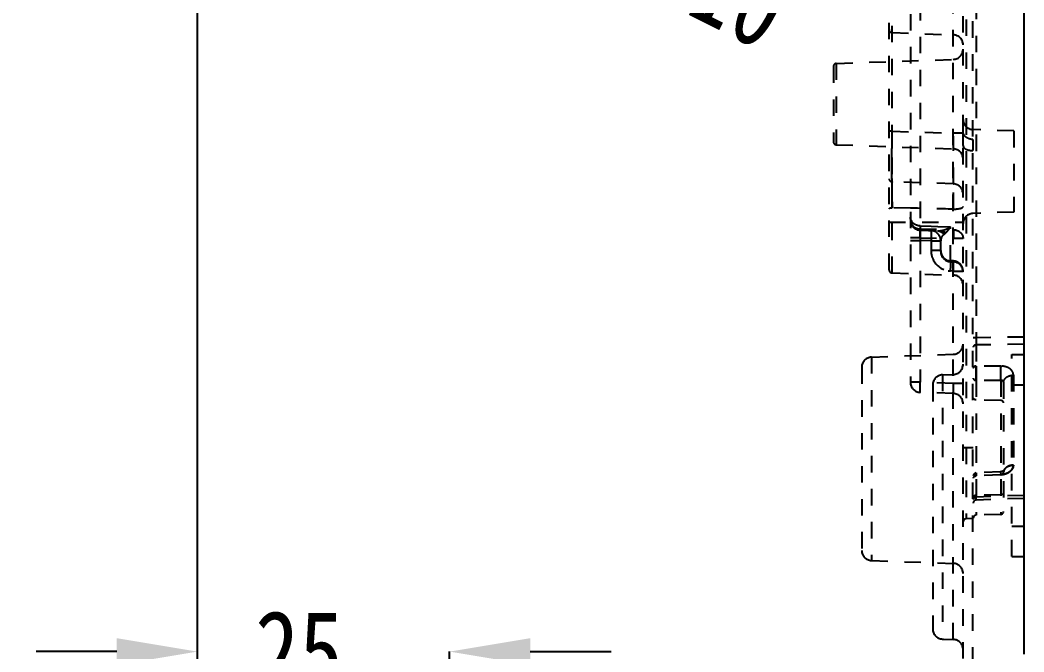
# Model space of a CAD drawing. Header units: millimetres. Extents: x -1265 to 1982, y -12197 to 1934.
# Drawn here: x -285 to -185.5, y -4802 to -4739.3 of the extents above; entities that cross this region are included whole.
import ezdxf

# ---------------------------------------------------------------- set-up
doc = ezdxf.new("R2010")
doc.units = ezdxf.units.MM
doc.header["$LTSCALE"] = 16.335
doc.header["$PDMODE"] = 3
doc.header["$PDSIZE"] = 0.3125
doc.linetypes.add('HIDDEN', pattern=[0.2, 0.1, -0.1])
doc.layers.get('0').update_dxf_attribs({"linetype": 'CONTINUOUS'})
doc.layers.get('Defpoints').update_dxf_attribs({"linetype": 'CONTINUOUS'})
doc.layers.add('DEFAULT_2', color=8, linetype='HIDDEN')
doc.styles.get("Standard").update_dxf_attribs({"font": 'txt', "width": 0.8})
doc.dimstyles.new('11', dxfattribs={"dimtxt": 8, "dimasz": 8, "dimexe": 0, "dimexo": 0, "dimgap": 0, "dimtad": 0, "dimdsep": 46, "dimtxsty": 'Standard', "dimcen": 0, "dimclrd": 4, "dimclre": 4, "dimclrt": 6, "dimazin": 0, "dimtp": 0.01, "dimtm": 0.01, "dimtfac": 1, "dimtofl": 0, "dimtmove": 0, "dimatfit": 3, "dimfxl": 0, "dimtolj": 1, "dimarcsym": 0})

# ---------------------------------------------------------------- blocks, each defined once
blk = doc.blocks.new('*D684')
at = {"color": 4, "lineweight": -2}
for p, q in [((-275.404, -4801.944), (-283.404, -4801.944)), ((-267.404, -4814.554), (-267.404, -4801.944)), ((-242.404, -4822.525), (-242.404, -4801.944)), ((-234.404, -4801.944), (-226.404, -4801.944))]:
    blk.add_line(p, q, dxfattribs=at)
at = {"color": 4}
for points in [[(-275.404, -4800.61), (-275.404, -4803.277), (-267.404, -4801.944)], [(-234.404, -4800.61), (-234.404, -4803.277), (-242.404, -4801.944)]]:
    blk.add_solid(points, dxfattribs=at)
at = {"layer": 'Defpoints', "color": 0}
for p in [(-267.404, -4801.944), (-267.404, -4814.554), (-242.404, -4822.525)]:
    blk.add_point(p, dxfattribs=at)
at = {"color": 6, "insert": (-257.327, -4801.944), "char_height": 8, "attachment_point": 5}
blk.add_mtext('\\A1;25', dxfattribs=at)
blk = doc.blocks.new('*D690')
at = {"color": 4, "lineweight": -2}
blk.add_line((-223.628, -4731.932), (-230.781, -4728.348), dxfattribs=at)
at = {"color": 4}
blk.add_solid([(-230.184, -4727.156), (-231.378, -4729.54), (-237.933, -4724.765)], dxfattribs=at)
at = {"layer": 'Defpoints', "color": 0}
for p in [(-246.874, -4720.286), (-237.933, -4724.765)]:
    blk.add_point(p, dxfattribs=at)
at = {"color": 6, "insert": (-217.429, -4735.037), "char_height": 8, "attachment_point": 5, "rotation": 333.38964}
blk.add_mtext('\\A1;∅10', dxfattribs=at)
blk = doc.blocks.new('*D1032')
at = {"color": 4, "lineweight": -2}
for p, q in [((-242.404, -4722.525), (-295.766, -4722.525)), ((-295.766, -4730.525), (-295.766, -4772.487)), ((-295.766, -4814.525), (-295.766, -4785.287)), ((-275.19, -4822.525), (-295.766, -4822.525))]:
    blk.add_line(p, q, dxfattribs=at)
at = {"color": 4}
for points in [[(-297.099, -4730.525), (-294.432, -4730.525), (-295.766, -4722.525)], [(-297.099, -4814.525), (-294.432, -4814.525), (-295.766, -4822.525)]]:
    blk.add_solid(points, dxfattribs=at)
at = {"layer": 'Defpoints', "color": 0}
for p in [(-242.404, -4722.525), (-295.766, -4822.525), (-275.19, -4822.525)]:
    blk.add_point(p, dxfattribs=at)
at = {"color": 6, "insert": (-295.766, -4778.887), "char_height": 8, "attachment_point": 5, "rotation": 90}
blk.add_mtext('\\A1;100', dxfattribs=at)

msp = doc.modelspace()

# ---------------------------------------------------------------- linework, layer by layer
at = {"color": 7, "linetype": 'Continuous'}
for p, q in [((-267.404, -5157.525), (-267.404, -4557.525)), ((-185.469, -4636.002), (-185.469, -4802.212))]:
    msp.add_line(p, q, dxfattribs=at)
at = {"layer": 'DEFAULT_2', "color": 8, "linetype": 'HIDDEN'}
for p, q in [((-191.499, -5050.931), (-191.499, -4645.175)), ((-190.52, -5044.903), (-190.52, -4645.641)), ((-198.835, -4764.094), (-198.835, -4652.62)), ((-192.469, -4800.734), (-192.469, -4656.382)), ((-198.544, -4764.397), (-198.544, -4661.293)), ((-191.208, -4664.113), (-191.208, -4788.783)), ((-190.203, -4682.073), (-190.203, -4770.823)), ((-195.755, -4714.846), (-195.755, -4760.036)), ((-196.725, -4715.852), (-196.725, -4775.235)), ((-198.544, -4740.568), (-192.469, -4740.78)), ((-204.363, -4743.923), (-204.363, -4751.383)), ((-204.072, -4743.623), (-192.469, -4743.218)), ((-204.072, -4743.623), (-204.072, -4751.683)), ((-198.544, -4750.33), (-198.835, -4750.33)), ((-198.544, -4750.33), (-192.469, -4750.542)), ((-191.499, -4750.542), (-192.469, -4750.542)), ((-186.474, -4750.317), (-190.529, -4750.175)), ((-186.474, -4750.317), (-186.474, -4758.357)), ((-204.072, -4751.683), (-192.469, -4752.089)), ((-190.529, -4751.164), (-190.529, -4752.268)), ((-192.469, -4755.564), (-198.544, -4755.352)), ((-196.725, -4757.972), (-198.544, -4757.931)), ((-196.515, -4757.977), (-196.725, -4757.972)), ((-186.474, -4758.357), (-190.529, -4758.498)), ((-198.835, -4759.362), (-191.499, -4759.362)), ((-195.755, -4759.73), (-194.664, -4759.769)), ((-194.664, -4759.769), (-194.016, -4759.792)), ((-194.016, -4759.792), (-192.74, -4759.838)), ((-192.74, -4763.28), (-192.74, -4759.838)), ((-195.755, -4760.91), (-196.725, -4760.91)), ((-195.755, -4760.036), (-192.469, -4760.104)), ((-195.755, -4760.16), (-194.031, -4760.22)), ((-195.755, -4760.91), (-195.755, -4775.235)), ((-195.755, -4760.91), (-192.469, -4760.976)), ((-191.499, -4760.976), (-192.469, -4760.976)), ((-196.725, -4761.164), (-195.755, -4761.164)), ((-194.68, -4761.202), (-195.755, -4761.164)), ((-194.68, -4761.202), (-194.68, -4762.178)), ((-194.68, -4761.202), (-193.71, -4761.202)), ((-193.71, -4762.276), (-193.71, -4761.202)), ((-193.71, -4762.178), (-194.68, -4762.178)), ((-192.469, -4763.209), (-192.74, -4763.199)), ((-192.74, -4763.28), (-192.469, -4763.289)), ((-198.544, -4764.397), (-192.469, -4764.609)), ((-192.469, -4764.21), (-192.74, -4764.2)), ((-192.469, -4764.21), (-191.499, -4764.21)), ((-190.203, -4770.823), (-190.494, -4770.823)), ((-185.469, -4770.754), (-190.203, -4770.823)), ((-185.469, -4771.464), (-190.203, -4771.533)), ((-190.203, -4771.533), (-190.203, -4773.63)), ((-200.579, -4772.744), (-192.469, -4772.461)), ((-200.579, -4772.744), (-200.579, -4792.912)), ((-186.669, -4792.497), (-186.669, -4772.497)), ((-186.669, -4772.497), (-185.469, -4772.497)), ((-201.549, -4773.748), (-201.549, -4791.909)), ((-187.77, -4773.63), (-190.203, -4773.63)), ((-193.544, -4774.498), (-192.469, -4774.461)), ((-193.544, -4774.498), (-193.544, -4800.696)), ((-186.509, -4774.522), (-186.509, -4783.448)), ((-195.755, -4775.235), (-196.725, -4775.235)), ((-192.469, -4775.35), (-195.755, -4775.235)), ((-194.514, -4775.502), (-194.514, -4799.693)), ((-191.499, -4775.35), (-192.469, -4775.35)), ((-190.203, -4775.05), (-190.203, -4788.421)), ((-187.77, -4775.05), (-190.203, -4775.05)), ((-187.77, -4775.05), (-187.77, -4788.336)), ((-187.479, -4775.232), (-187.479, -4788.033)), ((-186.669, -4775.497), (-185.469, -4775.497)), ((-192.469, -4776.354), (-195.755, -4776.24)), ((-187.77, -4777.047), (-190.203, -4776.987)), ((-190.494, -4781.723), (-191.499, -4781.723)), ((-187.784, -4784.109), (-190.207, -4784.228)), ((-190.203, -4784.522), (-190.207, -4784.228)), ((-190.203, -4784.522), (-190.207, -4784.228)), ((-190.207, -4784.228), (-190.203, -4784.522)), ((-190.207, -4784.228), (-190.203, -4784.522)), ((-187.77, -4784.402), (-190.203, -4784.522)), ((-187.784, -4784.109), (-187.77, -4784.402)), ((-187.479, -4784.158), (-187.449, -4784.022)), ((-187.449, -4784.022), (-187.433, -4783.996)), ((-187.77, -4786.399), (-190.203, -4786.459)), ((-185.469, -4786.454), (-190.203, -4786.619)), ((-185.469, -4786.748), (-190.203, -4786.913)), ((-190.494, -4788.758), (-191.208, -4788.783)), ((-187.77, -4788.336), (-190.203, -4788.421)), ((-186.669, -4789.497), (-185.469, -4789.497)), ((-186.669, -4792.497), (-185.469, -4792.497)), ((-200.579, -4792.912), (-192.469, -4793.195)), ((-193.544, -4800.696), (-192.469, -4800.734))]:
    msp.add_line(p, q, dxfattribs=at)
for points in [[(-190.207, -4784.228), (-190.312, -4784.253), (-190.444, -4784.364), (-190.494, -4784.529)], [(-187.433, -4783.996), (-187.439, -4784.001), (-187.557, -4784.064), (-187.784, -4784.109)], [(-187.453, -4784.03), (-187.44, -4784.005), (-187.457, -4784.015), (-187.612, -4784.082), (-187.784, -4784.109)], [(-187.479, -4784.158), (-187.476, -4784.117), (-187.453, -4784.03)]]:
    msp.add_lwpolyline(points, dxfattribs=at)
for centre, radius, start, end in [((-198.534, -4740.267), 0.301, 180, 268), ((-192.504, -4741.785), 1.005, 0, 88), ((-192.504, -4742.214), 1.005, 272, 0), ((-204.061, -4743.924), 0.301, 92, 180), ((-190.494, -4749.171), 1.005, 180, 268), ((-221.265, -4750.391), 29.766, 359.71253, 359.98565), ((-204.061, -4751.382), 0.301, 180, 268), ((-192.504, -4753.093), 1.005, 0, 88), ((-198.534, -4755.05), 0.301, 180.00419, 268.00013), ((-192.504, -4756.568), 1.005, 0, 88), ((76.502, -4755.931), 275.053, 180.1136, 180.41671), ((-190.494, -4759.503), 1.005, 92, 180), ((-195.72, -4759.155), 1.005, 180, 268), ((-195.913, -4758.846), 0.815, 201.00061, 213.96018), ((-194.715, -4761.202), 1.005, 0, 88), ((-194.013, -4758.322), 1.9, 275.79823, 279.19263), ((-193.857, -4761.118), 0.936, 47.54155, 59.01144), ((-194.5, -4759.072), 1.861, 310.91646, 313.22651), ((-192.657, -4762.181), 2.022, 201.86653, 261.24778), ((-192.705, -4762.276), 1.005, 180, 268), ((-192.504, -4764.294), 1.005, 0, 88), ((-198.534, -4764.095), 0.301, 180, 268), ((-192.664, -4762.211), 1.991, 261.24515, 267.81026), ((-192.504, -4765.613), 1.005, 0, 88), ((-123.873, -4771.178), 66.331, 179.69326, 180.30674), ((-102.332, -4771.207), 87.872, 179.74966, 180.07689), ((-192.504, -4771.457), 1.005, 272, 0), ((-140.158, -4771.246), 50.046, 180.08962, 180.32816), ((-200.544, -4773.749), 1.005, 92, 180), ((-192.504, -4773.456), 1.005, 272, 0), ((-193.509, -4775.503), 1.005, 92, 180), ((-138.133, -4774.4), 52.074, 180.22011, 180.49729), ((-154.958, -4774.548), 35.249, 180.49399, 180.8165), ((-195.72, -4775.235), 1.005, 180, 268), ((-192.504, -4777.359), 1.005, 0, 88), ((-187.861, -4782.569), 1.835, 272.83021, 282.20202), ((-187.836, -4782.676), 1.725, 282.16356, 288.69736), ((-190.192, -4787.214), 0.301, 92, 180), ((-191.197, -4789.084), 0.301, 92, 180), ((-190.192, -4788.722), 0.301, 92, 180), ((-187.78, -4788.034), 0.301, 272, 0), ((-200.544, -4791.908), 1.005, 180, 268), ((-192.504, -4794.2), 1.005, 0, 88), ((-193.509, -4799.692), 1.005, 180, 268), ((-192.504, -4801.738), 1.005, 0, 88)]:
    msp.add_arc(centre, radius, start, end, dxfattribs=at)
for points, knots in [([(-198.547, -4751.882), (-198.547, -4751.755), (-198.546, -4751.238), (-198.545, -4750.721), (-198.544, -4750.33)], [0, 0, 0, 0, 0.244907, 1, 1, 1, 1]), ([(-192.469, -4755.564), (-192.467, -4755.564), (-192.468, -4755.551), (-192.464, -4755.537), (-192.464, -4755.503), (-192.461, -4755.439), (-192.46, -4755.328), (-192.458, -4755.162), (-192.456, -4754.952), (-192.455, -4754.701), (-192.454, -4754.411), (-192.454, -4753.95), (-192.455, -4753.297), (-192.458, -4752.439), (-192.462, -4751.509), (-192.466, -4750.868), (-192.469, -4750.542)], [0, 0, 0, 0, 0.001293, 0.005046, 0.011238, 0.019825, 0.043999, 0.077198, 0.119049, 0.169178, 0.22721, 0.292772, 0.444306, 0.617397, 0.804982, 1, 1, 1, 1]), ([(-191.006, -4751.056), (-191.124, -4751.003), (-191.334, -4750.863), (-191.455, -4750.64), (-191.482, -4750.529)], [0, 0, 0, 0, 0.532929, 1, 1, 1, 1]), ([(-198.548, -4753.282), (-198.548, -4753.173), (-198.548, -4752.706), (-198.548, -4752.24), (-198.547, -4751.882)], [0, 0, 0, 0, 0.234114, 1, 1, 1, 1]), ([(-191.499, -4751.768), (-191.499, -4751.809), (-191.431, -4752.027), (-191.198, -4752.139), (-191.027, -4752.191)], [0, 0, 0, 0, 0.185127, 1, 1, 1, 1]), ([(-190.529, -4751.164), (-190.568, -4751.163), (-190.732, -4751.15), (-190.892, -4751.106), (-191.006, -4751.056)], [0, 0, 0, 0, 0.24174, 1, 1, 1, 1]), ([(-198.548, -4754.393), (-198.549, -4754.311), (-198.549, -4753.941), (-198.549, -4753.571), (-198.548, -4753.282)], [0, 0, 0, 0, 0.2198, 1, 1, 1, 1]), ([(-198.544, -4755.352), (-198.546, -4755.352), (-198.543, -4755.343), (-198.546, -4755.335), (-198.545, -4755.314), (-198.546, -4755.274), (-198.546, -4755.203), (-198.547, -4755.096), (-198.548, -4754.96), (-198.548, -4754.722), (-198.548, -4754.53), (-198.548, -4754.393)], [0, 0, 0, 0, 0.004075, 0.01623, 0.036427, 0.064616, 0.144769, 0.256283, 0.398629, 0.57079, 1, 1, 1, 1]), ([(-198.544, -4755.352), (-198.546, -4755.352), (-198.544, -4755.363), (-198.547, -4755.374), (-198.547, -4755.401), (-198.549, -4755.452), (-198.549, -4755.541), (-198.55, -4755.671), (-198.551, -4755.833), (-198.552, -4756.105), (-198.551, -4756.323), (-198.551, -4756.476)], [0, 0, 0, 0, 0.004669, 0.018338, 0.040767, 0.071678, 0.157813, 0.27448, 0.419406, 0.590319, 1, 1, 1, 1]), ([(-192.469, -4758.068), (-192.465, -4757.918), (-192.459, -4757.616), (-192.452, -4757.17), (-192.448, -4756.744), (-192.446, -4756.361), (-192.447, -4756.078), (-192.45, -4755.888), (-192.452, -4755.776), (-192.456, -4755.69), (-192.457, -4755.621), (-192.464, -4755.59), (-192.464, -4755.564), (-192.469, -4755.564)], [0, 0, 0, 0, 0.180109, 0.361528, 0.534211, 0.689543, 0.819644, 0.873009, 0.917696, 0.9531, 0.978735, 0.99438, 1, 1, 1, 1]), ([(-198.835, -4758.017), (-198.835, -4758.004), (-198.805, -4757.975), (-198.709, -4757.941), (-198.614, -4757.932), (-198.544, -4757.931)], [0, 0, 0, 0, 0.120116, 0.339665, 1, 1, 1, 1]), ([(-192.469, -4758.068), (-192.238, -4758.066), (-191.921, -4758.038), (-191.606, -4757.944), (-191.499, -4757.859), (-191.499, -4757.82)], [0, 0, 0, 0, 0.670023, 0.888518, 1, 1, 1, 1]), ([(-196.725, -4759.162), (-196.725, -4759.385), (-196.546, -4759.746), (-196.127, -4759.978), (-195.878, -4760.032), (-195.755, -4760.036)], [0, 0, 0, 0, 0.472374, 0.73944, 1, 1, 1, 1]), ([(-195.755, -4759.73), (-195.92, -4759.725), (-196.244, -4759.647), (-196.502, -4759.431), (-196.589, -4759.301)], [0, 0, 0, 0, 0.515253, 1, 1, 1, 1]), ([(-195.755, -4759.73), (-195.755, -4759.792), (-195.756, -4759.878), (-195.756, -4759.985), (-195.756, -4760.046), (-195.755, -4760.093), (-195.758, -4760.13), (-195.753, -4760.145), (-195.757, -4760.16), (-195.755, -4760.16)], [0, 0, 0, 0, 0.431271, 0.603406, 0.745249, 0.856248, 0.935898, 0.983874, 1, 1, 1, 1]), ([(-193.406, -4760.127), (-193.351, -4760.11), (-193.121, -4760.033), (-192.901, -4759.928), (-192.74, -4759.838)], [0, 0, 0, 0, 0.237182, 1, 1, 1, 1]), ([(-192.909, -4760.072), (-192.895, -4760.054), (-192.836, -4759.977), (-192.781, -4759.898), (-192.74, -4759.838)], [0, 0, 0, 0, 0.240564, 1, 1, 1, 1]), ([(-195.755, -4760.16), (-195.762, -4760.159), (-195.759, -4760.2), (-195.769, -4760.243), (-195.768, -4760.342), (-195.77, -4760.462), (-195.768, -4760.613), (-195.765, -4760.85), (-195.759, -4761.036), (-195.755, -4761.164)], [0, 0, 0, 0, 0.020488, 0.077834, 0.169662, 0.293081, 0.444462, 0.617442, 1, 1, 1, 1]), ([(-195.755, -4760.91), (-195.757, -4760.822), (-195.761, -4760.531), (-195.763, -4760.24), (-195.755, -4760.036)], [0, 0, 0, 0, 0.298905, 1, 1, 1, 1]), ([(-194.68, -4760.197), (-194.673, -4760.198), (-194.675, -4760.237), (-194.666, -4760.281), (-194.667, -4760.38), (-194.665, -4760.5), (-194.666, -4760.652), (-194.67, -4760.888), (-194.675, -4761.074), (-194.68, -4761.202)], [0, 0, 0, 0, 0.020525, 0.077645, 0.169838, 0.293995, 0.445265, 0.618452, 1, 1, 1, 1]), ([(-194.031, -4760.22), (-193.991, -4760.221), (-193.828, -4760.241), (-193.673, -4760.311), (-193.572, -4760.383)], [0, 0, 0, 0, 0.244003, 1, 1, 1, 1]), ([(-193.675, -4760.962), (-193.681, -4760.983), (-193.702, -4761.061), (-193.71, -4761.142), (-193.71, -4761.202)], [0, 0, 0, 0, 0.266959, 1, 1, 1, 1]), ([(-193.385, -4760.56), (-193.462, -4760.615), (-193.586, -4760.735), (-193.654, -4760.892), (-193.675, -4760.962)], [0, 0, 0, 0, 0.562623, 1, 1, 1, 1]), ([(-193.225, -4760.428), (-193.199, -4760.403), (-193.086, -4760.291), (-192.984, -4760.169), (-192.909, -4760.072)], [0, 0, 0, 0, 0.225857, 1, 1, 1, 1]), ([(-192.469, -4760.104), (-192.467, -4760.157), (-192.46, -4760.446), (-192.464, -4760.735), (-192.469, -4760.971)], [0, 0, 0, 0, 0.182842, 1, 1, 1, 1]), ([(-192.469, -4760.104), (-192.223, -4760.108), (-191.844, -4760.248), (-191.553, -4760.635), (-191.499, -4760.865), (-191.499, -4760.976)], [0, 0, 0, 0, 0.518809, 0.765108, 1, 1, 1, 1]), ([(-193.71, -4762.178), (-193.71, -4762.432), (-193.508, -4762.958), (-192.992, -4763.189), (-192.74, -4763.199)], [0, 0, 0, 0, 0.501373, 1, 1, 1, 1]), ([(-192.727, -4763.26), (-192.728, -4763.249), (-192.728, -4763.238), (-192.736, -4763.19), (-192.74, -4763.199)], [0, 0, 0, 0, 0.52019, 1, 1, 1, 1]), ([(-192.74, -4764.2), (-192.733, -4764.012), (-192.725, -4763.699), (-192.72, -4763.385), (-192.727, -4763.26)], [0, 0, 0, 0, 0.599558, 1, 1, 1, 1]), ([(-192.469, -4764.21), (-192.464, -4764.076), (-192.455, -4763.847), (-192.454, -4763.474), (-192.448, -4763.376), (-192.461, -4763.193), (-192.469, -4763.209)], [0, 0, 0, 0, 0.401757, 0.735919, 0.946764, 1, 1, 1, 1]), ([(-191.499, -4764.21), (-191.499, -4764.006), (-191.632, -4763.585), (-191.99, -4763.326), (-192.184, -4763.261)], [0, 0, 0, 0, 0.49938, 1, 1, 1, 1]), ([(-190.203, -4771.533), (-190.275, -4771.535), (-190.408, -4771.565), (-190.494, -4771.689), (-190.494, -4771.746)], [0, 0, 0, 0, 0.559158, 1, 1, 1, 1]), ([(-190.203, -4773.63), (-190.275, -4773.631), (-190.408, -4773.662), (-190.494, -4773.786), (-190.494, -4773.843)], [0, 0, 0, 0, 0.559158, 1, 1, 1, 1]), ([(-190.203, -4775.05), (-190.204, -4774.942), (-190.208, -4774.468), (-190.208, -4773.995), (-190.203, -4773.63)], [0, 0, 0, 0, 0.229262, 1, 1, 1, 1]), ([(-190.203, -4773.63), (-190.204, -4773.699), (-190.207, -4774.022), (-190.208, -4774.346), (-190.207, -4774.6)], [0, 0, 0, 0, 0.213928, 1, 1, 1, 1]), ([(-187.77, -4773.63), (-187.781, -4773.866), (-187.787, -4774.34), (-187.781, -4774.814), (-187.77, -4775.05)], [0, 0, 0, 0, 0.500001, 1, 1, 1, 1]), ([(-186.509, -4774.522), (-186.509, -4774.403), (-186.584, -4774.148), (-186.877, -4773.856), (-187.291, -4773.671), (-187.607, -4773.63), (-187.77, -4773.63)], [0, 0, 0, 0, 0.210468, 0.444453, 0.710724, 1, 1, 1, 1]), ([(-190.494, -4774.837), (-190.494, -4774.894), (-190.408, -4775.018), (-190.275, -4775.048), (-190.203, -4775.05)], [0, 0, 0, 0, 0.440842, 1, 1, 1, 1]), ([(-187.479, -4775.232), (-187.479, -4775.043), (-187.273, -4774.739), (-186.875, -4774.569), (-186.632, -4774.525), (-186.509, -4774.522)], [0, 0, 0, 0, 0.436616, 0.715769, 1, 1, 1, 1]), ([(-195.755, -4776.24), (-195.762, -4776.239), (-195.759, -4776.2), (-195.769, -4776.156), (-195.768, -4776.057), (-195.77, -4775.937), (-195.768, -4775.785), (-195.765, -4775.549), (-195.759, -4775.363), (-195.755, -4775.235)], [0, 0, 0, 0, 0.020525, 0.077648, 0.169845, 0.294008, 0.44528, 0.618461, 1, 1, 1, 1]), ([(-192.469, -4776.354), (-192.462, -4776.355), (-192.464, -4776.314), (-192.455, -4776.271), (-192.456, -4776.172), (-192.454, -4776.052), (-192.455, -4775.901), (-192.459, -4775.665), (-192.464, -4775.478), (-192.469, -4775.35)], [0, 0, 0, 0, 0.020488, 0.077834, 0.169662, 0.293081, 0.444462, 0.617442, 1, 1, 1, 1]), ([(-187.479, -4775.232), (-187.479, -4775.178), (-187.57, -4775.062), (-187.701, -4775.044), (-187.77, -4775.05)], [0, 0, 0, 0, 0.438059, 1, 1, 1, 1]), ([(-190.203, -4776.987), (-190.275, -4776.985), (-190.408, -4776.955), (-190.494, -4776.831), (-190.494, -4776.774)], [0, 0, 0, 0, 0.559176, 1, 1, 1, 1]), ([(-187.479, -4777.26), (-187.479, -4777.203), (-187.564, -4777.079), (-187.698, -4777.049), (-187.77, -4777.047)], [0, 0, 0, 0, 0.440824, 1, 1, 1, 1]), ([(-186.509, -4783.448), (-186.509, -4783.568), (-186.585, -4783.827), (-186.876, -4784.13), (-187.288, -4784.336), (-187.606, -4784.394), (-187.77, -4784.402)], [0, 0, 0, 0, 0.209776, 0.4458, 0.713056, 1, 1, 1, 1]), ([(-187.479, -4784.158), (-187.479, -4783.969), (-187.273, -4783.665), (-186.875, -4783.494), (-186.632, -4783.451), (-186.509, -4783.448)], [0, 0, 0, 0, 0.436616, 0.715769, 1, 1, 1, 1]), ([(-186.509, -4783.448), (-186.632, -4783.451), (-186.875, -4783.494), (-187.273, -4783.665), (-187.479, -4783.969), (-187.479, -4784.158)], [0, 0, 0, 0, 0.284232, 0.563384, 1, 1, 1, 1]), ([(-186.875, -4784.098), (-186.847, -4784.077), (-186.742, -4783.99), (-186.653, -4783.884), (-186.604, -4783.796)], [0, 0, 0, 0, 0.26321, 1, 1, 1, 1]), ([(-186.604, -4783.796), (-186.589, -4783.769), (-186.535, -4783.66), (-186.509, -4783.538), (-186.509, -4783.448)], [0, 0, 0, 0, 0.259809, 1, 1, 1, 1]), ([(-190.203, -4784.522), (-190.275, -4784.524), (-190.408, -4784.554), (-190.494, -4784.678), (-190.494, -4784.735)], [0, 0, 0, 0, 0.559158, 1, 1, 1, 1]), ([(-187.77, -4784.402), (-187.732, -4784.397), (-187.608, -4784.363), (-187.479, -4784.251), (-187.479, -4784.158)], [0, 0, 0, 0, 0.291639, 1, 1, 1, 1]), ([(-187.283, -4784.311), (-187.245, -4784.298), (-187.102, -4784.243), (-186.966, -4784.167), (-186.875, -4784.098)], [0, 0, 0, 0, 0.259874, 1, 1, 1, 1]), ([(-190.203, -4786.459), (-190.275, -4786.461), (-190.408, -4786.491), (-190.494, -4786.615), (-190.494, -4786.672)], [0, 0, 0, 0, 0.559176, 1, 1, 1, 1]), ([(-190.494, -4786.832), (-190.494, -4786.775), (-190.408, -4786.651), (-190.275, -4786.621), (-190.203, -4786.619)], [0, 0, 0, 0, 0.440842, 1, 1, 1, 1]), ([(-190.452, -4786.725), (-190.459, -4786.733), (-190.481, -4786.765), (-190.494, -4786.804), (-190.494, -4786.832)], [0, 0, 0, 0, 0.274315, 1, 1, 1, 1]), ([(-190.204, -4786.878), (-190.203, -4786.887), (-190.2, -4786.894), (-190.206, -4786.913), (-190.203, -4786.913)], [0, 0, 0, 0, 0.745963, 1, 1, 1, 1]), ([(-190.203, -4786.913), (-190.204, -4786.913), (-190.201, -4786.902), (-190.205, -4786.892), (-190.203, -4786.865), (-190.204, -4786.817), (-190.203, -4786.732), (-190.203, -4786.66), (-190.203, -4786.619)], [0, 0, 0, 0, 0.01705, 0.067351, 0.149718, 0.262938, 0.577068, 1, 1, 1, 1]), ([(-187.479, -4786.186), (-187.479, -4786.243), (-187.564, -4786.367), (-187.698, -4786.397), (-187.77, -4786.399)], [0, 0, 0, 0, 0.440824, 1, 1, 1, 1])]:
    msp.add_open_spline(points, degree=3, knots=knots, dxfattribs=at)
for points in [[(-191.499, -4751.768), (-191.499, -4751.359), (-191.501, -4750.95), (-191.499, -4750.541)], [(-191.482, -4750.529), (-191.493, -4750.487), (-191.499, -4750.443), (-191.499, -4750.399)], [(-191.027, -4752.191), (-190.866, -4752.24), (-190.697, -4752.265), (-190.529, -4752.268)], [(-192.469, -4758.068), (-193.817, -4758.037), (-195.166, -4758.007), (-196.515, -4757.977)], [(-196.674, -4759.138), (-196.707, -4759.053), (-196.725, -4758.96), (-196.725, -4758.869)], [(-194.031, -4760.22), (-193.961, -4760.222), (-193.891, -4760.219), (-193.821, -4760.212)], [(-193.71, -4760.198), (-193.607, -4760.181), (-193.506, -4760.157), (-193.406, -4760.127)], [(-193.71, -4760.198), (-193.592, -4760.212), (-193.477, -4760.255), (-193.375, -4760.316)], [(-193.572, -4760.383), (-193.502, -4760.433), (-193.438, -4760.493), (-193.385, -4760.56)], [(-193.385, -4760.56), (-193.349, -4760.535), (-193.315, -4760.507), (-193.281, -4760.478)], [(-194.68, -4762.178), (-194.68, -4762.435), (-194.629, -4762.696), (-194.533, -4762.934)], [(-192.184, -4763.261), (-192.276, -4763.231), (-192.372, -4763.213), (-192.469, -4763.209)], [(-190.335, -4771.559), (-190.293, -4771.543), (-190.248, -4771.534), (-190.203, -4771.533)], [(-190.352, -4784.555), (-190.306, -4784.535), (-190.254, -4784.524), (-190.203, -4784.522)], [(-190.352, -4784.555), (-190.306, -4784.535), (-190.254, -4784.524), (-190.203, -4784.522)], [(-187.624, -4784.353), (-187.669, -4784.378), (-187.719, -4784.395), (-187.77, -4784.402)]]:
    msp.add_open_spline(points, degree=3, dxfattribs=at)

# ---------------------------------------------------------------- dimensions: what is measured, and where the dimension line sits
dim = msp.add_diameter_dim_2p(p1=(-246.874, -4720.286), p2=(-237.933, -4724.765), dimstyle='11', override={"dimfxl": 1.25, "dimarcsym": 1})
dim.commit()
dim.dimension.update_dxf_attribs({"geometry": '*D690', "text_midpoint": (-217.429, -4735.037)})
dim = msp.add_linear_dim(base=(-295.766, -4822.525), p1=(-242.404, -4722.525), p2=(-275.19, -4822.525), angle=90, dimstyle='11', override={"dimfxl": 1.25, "dimarcsym": 1})
dim.commit()
dim.dimension.update_dxf_attribs({"geometry": '*D1032', "text_midpoint": (-295.766, -4778.887), "dimtype": 160})
dim = msp.add_linear_dim(base=(-267.404, -4801.944), p1=(-242.404, -4822.525), p2=(-267.404, -4814.554), dimstyle='11', override={"dimfxl": 1.25, "dimarcsym": 1})
dim.commit()
dim.dimension.update_dxf_attribs({"geometry": '*D684', "text_midpoint": (-257.327, -4801.944), "dimtype": 160})

doc.saveas('drawing.dxf')
